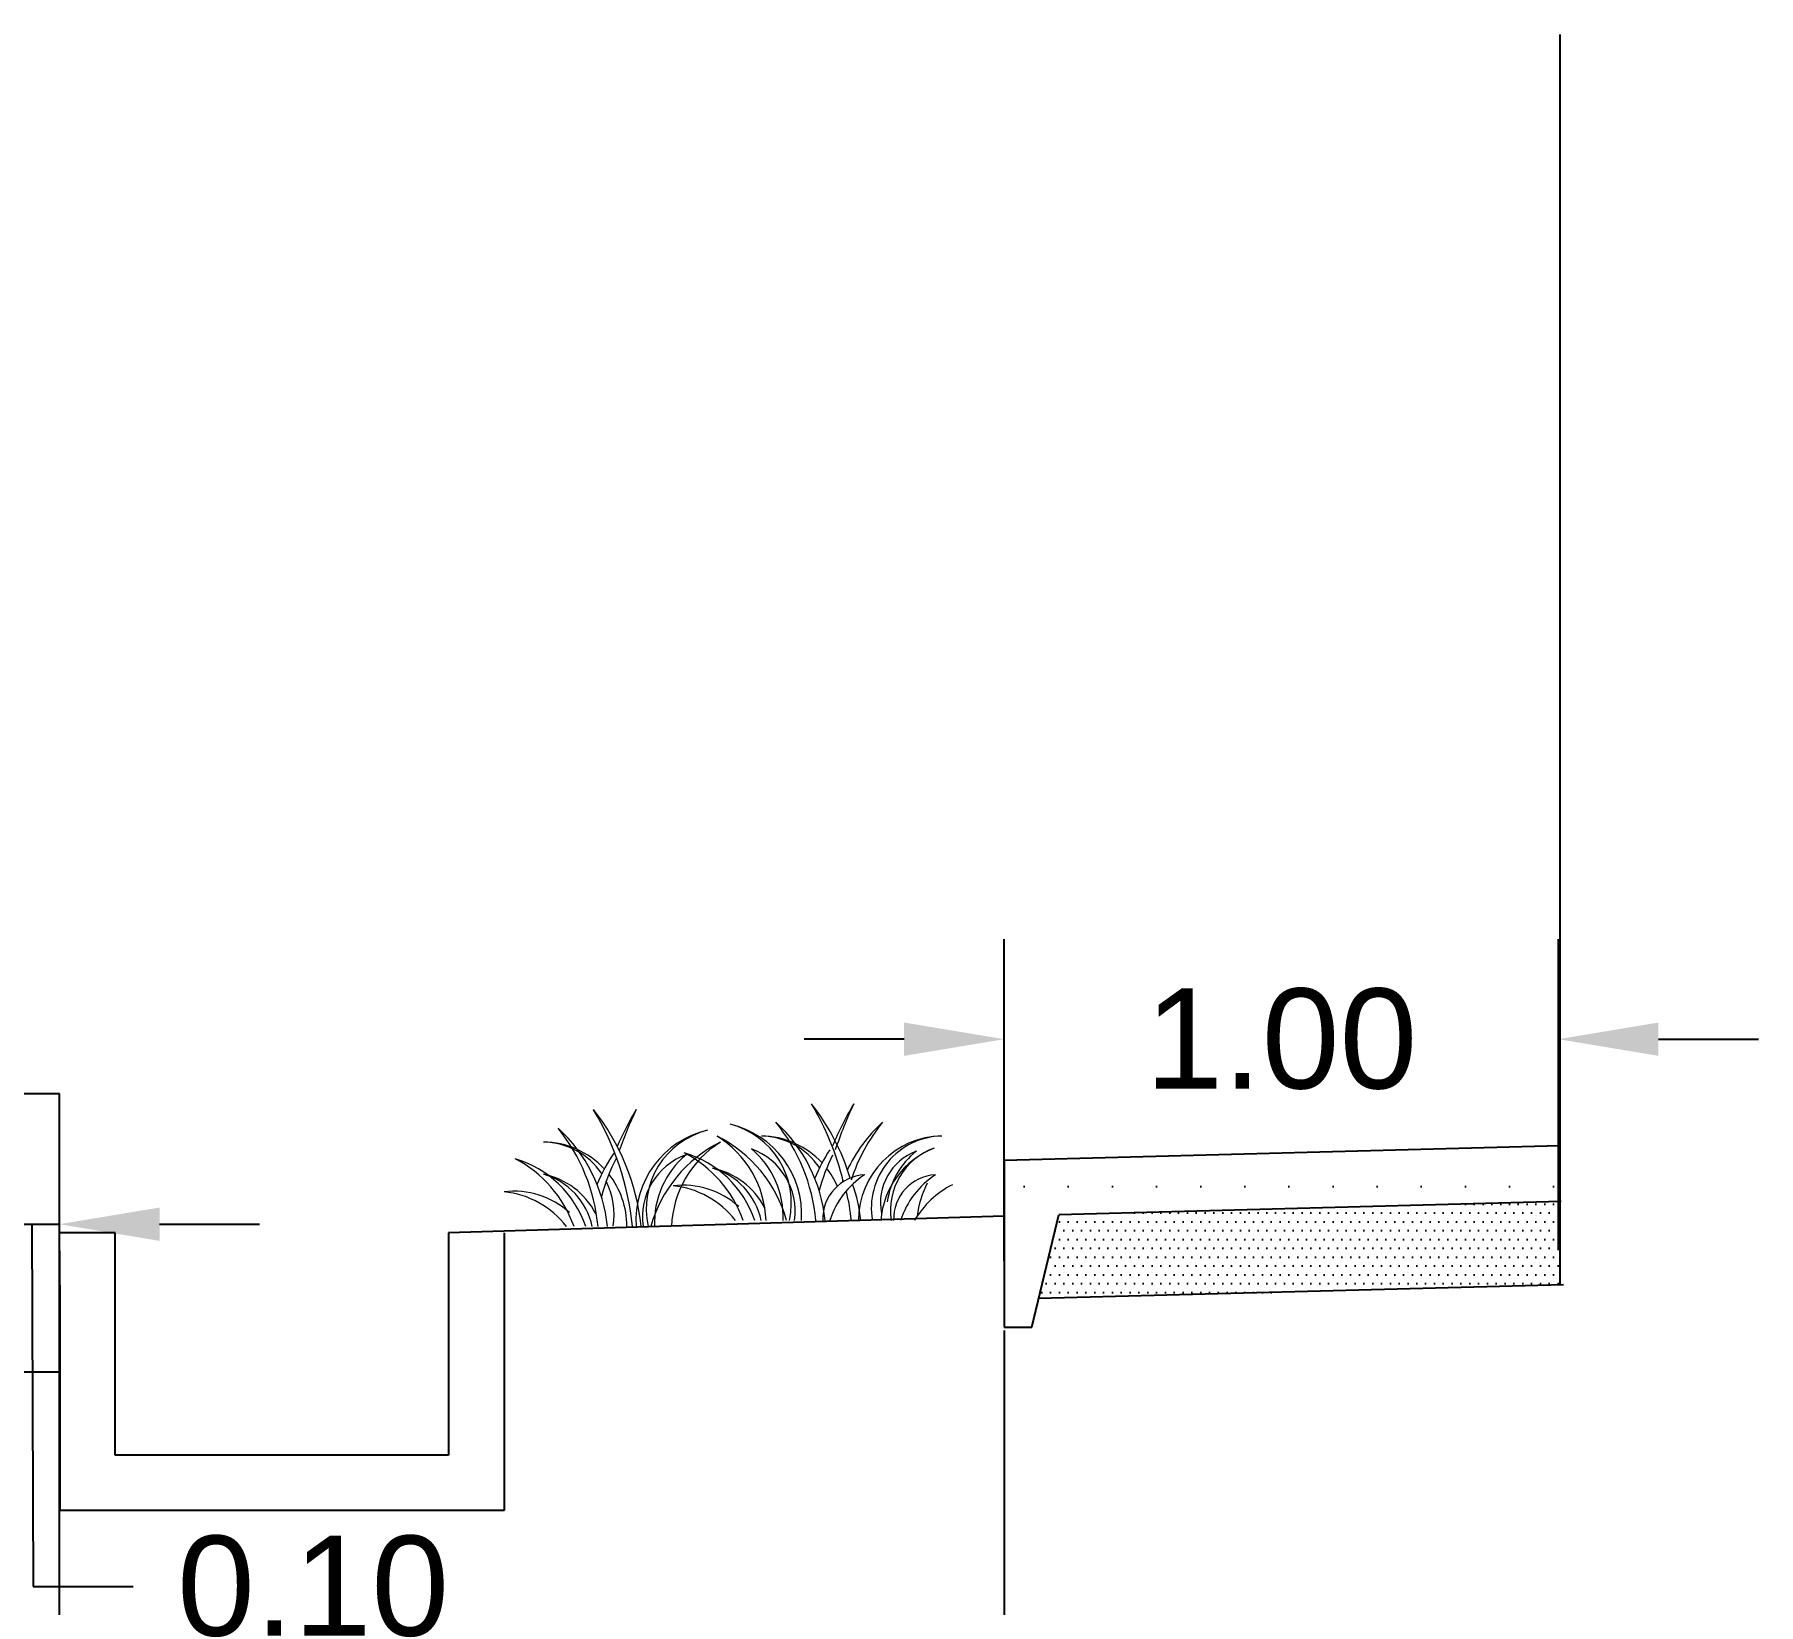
# Model space of a CAD drawing. Header units: millimetres. Extents: x 1205.7 to 1284.3, y 625.1 to 651.5.
# Drawn here: x 1213.55 to 1216.652, y 646.682 to 649.508 of the extents above; entities that cross this region are included whole.
import ezdxf

# ---------------------------------------------------------------- set-up
doc = ezdxf.new("R2010")
doc.units = ezdxf.units.MM
doc.layers.add('001_Dark_1 10', color=7, linetype='Continuous', lineweight=0)
doc.layers.add('dimension', color=251, linetype='Continuous')
doc.styles.get("Standard").update_dxf_attribs({"font": 'arial.ttf'})
doc.dimstyles.new('MY STYLE', dxfattribs={"dimtxt": 0.18, "dimasz": 0.18, "dimexe": 0.18, "dimexo": 0.0625, "dimgap": 0.09, "dimtad": 0, "dimtih": 1, "dimtoh": 1, "dimzin": 0, "dimdsep": 46, "dimtxsty": 'Standard', "dimcen": 0.09, "dimadec": 0, "dimazin": 0, "dimtfac": 1, "dimtofl": 0, "dimtmove": 0, "dimatfit": 3, "dimfxl": 1, "dimtolj": 1, "dimtzin": 0, "dimarcsym": 0})

# ---------------------------------------------------------------- blocks, each defined once
blk = doc.blocks.new('*D10')
at = {"layer": 'Defpoints', "color": 0, "ltscale": 0.01, "transparency": 16777216}
for p in [(1213.5951, 647.3668), (1213.4951, 647.1797), (1213.5951, 646.0822)]:
    blk.add_point(p, dxfattribs=at)
at = {"layer": 'dimension', "color": 0, "lineweight": -2, "ltscale": 0.01, "transparency": 16777216}
for p, q in [((1213.4951, 647.2422), (1213.4951, 647.5468)), ((1213.5951, 646.1447), (1213.5951, 647.5468)), ((1213.3151, 647.3668), (1213.1351, 647.3668)), ((1213.4951, 647.3668), (1213.5951, 647.3668)), ((1213.5451, 647.3668), (1213.5479, 646.715)), ((1213.7751, 647.3668), (1213.9551, 647.3668)), ((1213.5479, 646.715), (1213.7279, 646.715))]:
    blk.add_line(p, q, dxfattribs=at)
at = {"layer": 'dimension', "color": 0, "ltscale": 0.01, "transparency": 16777216}
for points in [[(1213.3151, 647.3968), (1213.3151, 647.3368), (1213.4951, 647.3668)], [(1213.7751, 647.3968), (1213.7751, 647.3368), (1213.5951, 647.3668)]]:
    blk.add_solid(points, dxfattribs=at)
at = {"layer": 'dimension', "color": 0, "ltscale": 0.01, "transparency": 16777216, "insert": (1214.0513, 646.715), "char_height": 0.18, "attachment_point": 5}
blk.add_mtext('\\A1;0.10', dxfattribs=at)
blk = doc.blocks.new('*D12')
at = {"layer": 'Defpoints', "color": 0, "ltscale": 0.01, "transparency": 16777216}
for p in [(1215.2946, 647.2382), (1215.2946, 646.4269), (1214.3951, 646.0822)]:
    blk.add_point(p, dxfattribs=at)
at = {"layer": 'dimension', "color": 0, "lineweight": -2, "ltscale": 0.01, "transparency": 16777216}
for p, q in [((1215.2946, 647.1757), (1215.2946, 646.2469)), ((1214.3951, 646.1447), (1214.3951, 646.6069)), ((1214.2151, 646.4269), (1214.0351, 646.4269)), ((1215.4746, 646.4269), (1215.6546, 646.4269))]:
    blk.add_line(p, q, dxfattribs=at)
at = {"layer": 'dimension', "color": 0, "ltscale": 0.01, "transparency": 16777216}
for points in [[(1214.2151, 646.4569), (1214.2151, 646.3969), (1214.3951, 646.4269)], [(1215.4746, 646.4569), (1215.4746, 646.3969), (1215.2946, 646.4269)]]:
    blk.add_solid(points, dxfattribs=at)
at = {"layer": 'dimension', "color": 0, "ltscale": 0.01, "transparency": 16777216, "insert": (1214.8448, 646.4269), "char_height": 0.18, "attachment_point": 5}
blk.add_mtext('\\A1;0.90', dxfattribs=at)
blk = doc.blocks.new('*D13')
at = {"layer": 'Defpoints', "color": 0, "ltscale": 0.01, "transparency": 16777216}
for p in [(1216.2917, 647.6997), (1216.2917, 647.2576), (1215.2946, 647.2382)]:
    blk.add_point(p, dxfattribs=at)
at = {"layer": 'dimension', "color": 0, "lineweight": -2, "ltscale": 0.01, "transparency": 16777216}
for p, q in [((1215.2946, 647.3007), (1215.2946, 647.8797)), ((1216.2917, 647.3201), (1216.2917, 647.8797)), ((1215.1146, 647.6997), (1214.9346, 647.6997)), ((1216.4717, 647.6997), (1216.6517, 647.6997))]:
    blk.add_line(p, q, dxfattribs=at)
at = {"layer": 'dimension', "color": 0, "ltscale": 0.01, "transparency": 16777216}
for points in [[(1215.1146, 647.7297), (1215.1146, 647.6697), (1215.2946, 647.6997)], [(1216.4717, 647.7297), (1216.4717, 647.6697), (1216.2917, 647.6997)]]:
    blk.add_solid(points, dxfattribs=at)
at = {"layer": 'dimension', "color": 0, "ltscale": 0.01, "transparency": 16777216, "insert": (1215.7932, 647.6997), "char_height": 0.18, "attachment_point": 5}
blk.add_mtext('\\A1;1.00', dxfattribs=at)

msp = doc.modelspace()

# ---------------------------------------------------------------- hatches: boundary and pattern name
h = msp.add_hatch()
h.set_pattern_fill('DOTS', color=256, scale=0.05)
h.set_pattern_definition([(0, (-524.291596, -66.7022), (0.0396875, 0.079375), [0, -0.079375])])
h.paths.add_polyline_path([(1216.2943, 647.5076), (1215.2946, 647.4814), (1215.2946, 647.3814), (1216.2943, 647.4075)])
h = msp.add_hatch()
h.set_pattern_fill('DOTS', color=256, scale=0.01)
h.set_pattern_definition([(0, (-524.291596, -66.702204), (0.0079375, 0.015875), [0, -0.015875])])
h.paths.add_polyline_path([(1215.393, 647.3839), (1215.3569, 647.2329), (1216.2943, 647.2575), (1216.2943, 647.4075)])

# ---------------------------------------------------------------- linework, layer by layer
for p, q in [((1216.2943, 649.5076), (1216.2943, 647.2575)), ((1216.2943, 647.5076), (1215.2946, 647.4814)), ((1215.2946, 647.4814), (1215.2946, 647.1814)), ((1215.2946, 647.3814), (1214.2951, 647.3514)), ((1215.3446, 647.1814), (1215.393, 647.3839)), ((1216.2969, 647.4076), (1215.393, 647.3839)), ((1213.5951, 646.8514), (1213.5951, 647.3514)), ((1213.6951, 647.3514), (1213.5951, 647.3514)), ((1213.6951, 646.9514), (1213.6951, 647.3514)), ((1213.6951, 646.9514), (1213.6951, 647.3514)), ((1214.2951, 647.3514), (1214.2951, 646.9514)), ((1214.3951, 647.3514), (1214.3951, 646.8514)), ((1213.5951, 647.3189), (1213.5951, 646.8514)), ((1213.5956, 647.2577), (1213.5956, 646.8514)), ((1214.3951, 647.2577), (1214.3951, 646.8514)), ((1215.2946, 647.2573), (1215.2946, 647.1814)), ((1216.3008, 647.2577), (1215.3569, 647.2329)), ((1216.2917, 647.2577), (1216.2917, 647.2574)), ((1215.2946, 647.1814), (1215.3446, 647.1814)), ((1214.2951, 646.9514), (1213.6951, 646.9514)), ((1214.3951, 646.8514), (1213.5951, 646.8514))]:
    msp.add_line(p, q)
msp.add_lwpolyline([(1213.5951, 647.6014), (1213.4951, 647.6014), (1213.4951, 647.1014), (1213.5951, 647.1014)], close=True)
at = {"layer": '001_Dark_1 10', "color": 97, "true_color": 0x25742c}
for centre, radius, start, end in [((1214.1147, 647.3097), 0.5138, 5.9689, 30.8111), ((1214.2291, 647.3167), 0.4153, 6.4253, 38.0938), ((1214.7984, 647.3739), 0.1663, 103.0621, 183.8138), ((1214.7965, 647.3945), 0.1458, 104.14, 192.5475), ((1214.6268, 647.3428), 0.3304, 5.3519, 38.9144), ((1214.6996, 647.3473), 0.2741, 5.5086, 47.7849), ((1214.7428, 647.3337), 0.1364, 27.4425, 78.4773), ((1214.7352, 647.3472), 0.1252, 12.1914, 73.8419), ((1214.7161, 647.2854), 0.1516, 48.2502, 96.4757), ((1214.6819, 647.2729), 0.164, 37.8883, 84.0404)]:
    msp.add_arc(centre, radius, start, end, dxfattribs=at)
at = {"layer": '001_Dark_1 10', "color": 97, "true_color": 0x279b30}
for centre, radius, start, end in [((1215.1519, 647.2646), 0.6042, 149.3129, 156.3709), ((1215.3, 647.2579), 0.7383, 154.7395, 160.9331), ((1215.5437, 647.2753), 0.6042, 149.3129, 157.3946), ((1215.6918, 647.2686), 0.7383, 154.7395, 161.6971), ((1214.7639, 647.3847), 0.1663, 356.1862, 76.9379), ((1214.7658, 647.4053), 0.1458, 347.4525, 75.86), ((1214.464, 647.3627), 0.152, 43.0248, 89.2215), ((1214.4634, 647.3852), 0.1295, 34.0749, 88.817), ((1214.799, 647.3901), 0.1196, 352.0477, 69.9539), ((1214.7372, 647.3803), 0.1597, 357.5778, 49.9228), ((1214.8165, 647.3365), 0.2741, 144.4335, 158.1014), ((1214.8894, 647.332), 0.3304, 152.1765, 165.1762), ((1215.2083, 647.3473), 0.2741, 146.0232, 158.1014), ((1215.2812, 647.3428), 0.3304, 153.3398, 165.1762), ((1214.4387, 647.323), 0.1364, 27.4425, 78.4773), ((1214.4311, 647.3364), 0.1252, 12.1914, 73.8419), ((1214.4634, 647.3852), 0.1295, 350.1777, 27.1257), ((1214.464, 647.3627), 0.152, 0.156, 38.2056), ((1215.0473, 647.3768), 0.0789, 92.6582, 182.3227), ((1215.1271, 647.3269), 0.1534, 122.9851, 162.2699), ((1215.2601, 647.3473), 0.2741, 158.8349, 159.8029), ((1214.4119, 647.2746), 0.1516, 48.2502, 96.4757), ((1214.3778, 647.2621), 0.164, 37.8883, 84.0404), ((1215.278, 647.2884), 0.1679, 117.114, 149.4927)]:
    msp.add_arc(centre, radius, start, end, dxfattribs=at)
at = {"layer": '001_Dark_1 10', "color": 84, "true_color": 0x2aaf18}
for centre, radius, start, end in [((1214.5064, 647.3205), 0.5138, 13.8596, 30.8111), ((1214.6209, 647.3274), 0.4153, 17.152, 38.0938), ((1214.8926, 647.2977), 0.2425, 116.6258, 164.4146), ((1214.8833, 647.3557), 0.1873, 122.0176, 177.8106), ((1214.6696, 647.3084), 0.2425, 15.5854, 63.3742), ((1214.679, 647.3664), 0.1873, 2.1894, 57.9824), ((1215.2232, 647.3632), 0.1507, 111.1248, 176.0463), ((1215.2095, 647.3914), 0.1196, 109.8622, 188.5518), ((1215.3064, 647.3629), 0.1691, 152.5399, 173.7298), ((1214.6907, 647.3428), 0.3304, 5.3519, 14.6498), ((1214.7636, 647.3473), 0.2741, 5.5086, 19.4644)]:
    msp.add_arc(centre, radius, start, end, dxfattribs=at)
at = {"layer": '001_Dark_1 10', "color": 62, "true_color": 0xacc205}
for centre, radius, start, end in [((1214.235, 647.332), 0.3304, 5.3519, 38.9144), ((1214.3079, 647.3365), 0.2741, 5.5086, 47.7849), ((1214.8558, 647.3735), 0.152, 43.0248, 89.2215), ((1214.8552, 647.396), 0.1295, 34.0749, 88.817), ((1214.7633, 647.3794), 0.1196, 110.0461, 187.9523), ((1214.8251, 647.3696), 0.1597, 130.0772, 182.4222), ((1215.1718, 647.4051), 0.0997, 110.6587, 190.8999), ((1215.2256, 647.3869), 0.1427, 128.601, 171.9322), ((1214.8558, 647.3735), 0.152, 24.0699, 38.2056)]:
    msp.add_arc(centre, radius, start, end, dxfattribs=at)
at = {"layer": '001_Dark_1 10', "color": 99, "true_color": 0x1a511e}
for centre, radius, start, end in [((1215.2601, 647.3473), 0.2741, 132.2151, 154.9087), ((1215.3329, 647.3428), 0.3304, 141.0856, 161.7473), ((1215.1845, 647.3735), 0.152, 90.7785, 179.9628), ((1215.1851, 647.396), 0.1295, 91.183, 189.9639), ((1214.361, 647.3016), 0.1908, 18.7149, 73.6777), ((1214.3139, 647.2898), 0.2193, 19.4329, 62.6634), ((1214.6652, 647.3124), 0.1908, 18.7149, 73.6777), ((1214.6181, 647.3006), 0.2193, 19.4329, 62.6634), ((1215.1746, 647.3768), 0.0789, 92.6582, 182.3227), ((1215.2545, 647.3269), 0.1534, 122.9851, 162.2699)]:
    msp.add_arc(centre, radius, start, end, dxfattribs=at)

# ---------------------------------------------------------------- dimensions: what is measured, and where the dimension line sits
at = {"layer": 'dimension', "ltscale": 0.01}
for base, p1, p2, picture, middle in [((1216.2917, 647.6997), (1215.2946, 647.2382), (1216.2917, 647.2576), '*D13', (1215.7932, 647.6997)), ((1215.2946, 646.4269), (1214.3951, 646.0822), (1215.2946, 647.2382), '*D12', (1214.8448, 646.4269))]:
    dim = msp.add_linear_dim(base=base, p1=p1, p2=p2, dimstyle='MY STYLE', dxfattribs=at)
    dim.commit()
    dim.dimension.update_dxf_attribs({"geometry": picture, "text_midpoint": middle})
dim = msp.add_linear_dim(base=(1213.5951, 647.3668), p1=(1213.4951, 647.1797), p2=(1213.5951, 646.0822), dimstyle='MY STYLE', dxfattribs=at)
dim.commit()
dim.dimension.update_dxf_attribs({"geometry": '*D10', "text_midpoint": (1213.8179, 646.715), "dimtype": 160})

doc.saveas('drawing.dxf')
